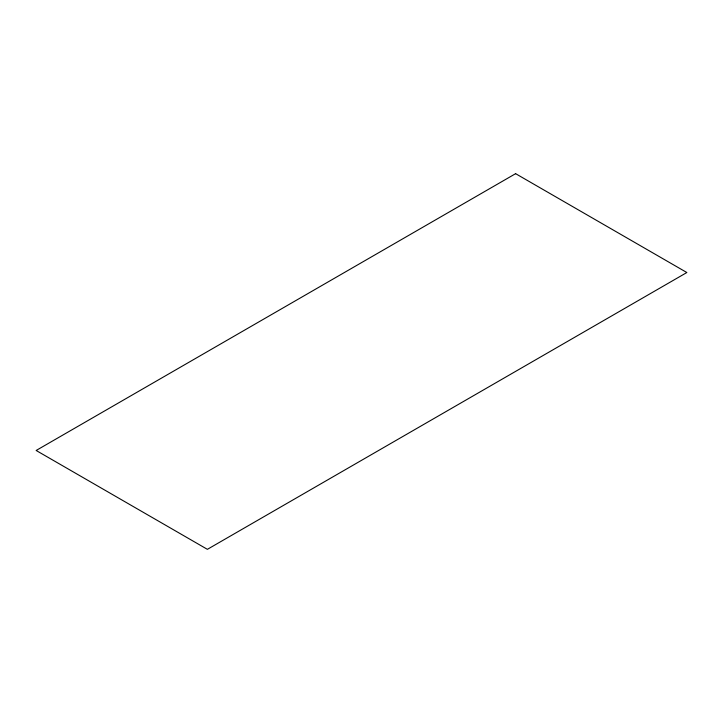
<?xml version="1.0" encoding="UTF-8"?>
<svg xmlns="http://www.w3.org/2000/svg" width="723" height="723" viewBox="0 0 723 723"><rect width="100%" height="100%" fill="white"/><g stroke="black" fill="none" stroke-linecap="round" stroke-linejoin="round"><path stroke-width="1.08" d="M515.616 173.665L36.15 450.474L207.384 549.335L686.85 272.526L515.616 173.665"/></g></svg>
